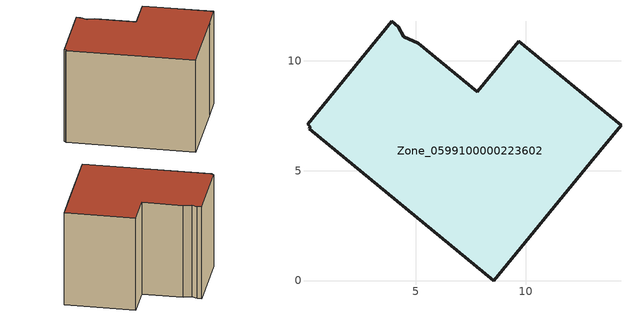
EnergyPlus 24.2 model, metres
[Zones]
Zone_0599100000223602
 floor ground (C_G): 8.56,0 0.14,6.92 0.2,7 0.07,7.12 3.91,11.8 4.21,11.55 4.46,11.1 5.1,10.82 7.81,8.6 9.7,10.9 14.35,7.07 12.95,5.36 z0
 wall outside (C_F): 14.35,7.07 9.7,10.9 7.81,8.6 5.1,10.82 4.46,11.1 4.21,11.55 3.91,11.8 0.07,7.12 0.2,7 0.14,6.92 8.56,0 12.95,5.36 14.35,7.07 z0:8.48
 roof outside (C_R): 3.91,11.8 0.07,7.12 0.2,7 0.14,6.92 8.56,0 12.95,5.36 14.35,7.07 9.7,10.9 7.81,8.6 5.1,10.82 4.46,11.1 4.21,11.55 z8.48
[BUILDING]
Pand.0599100000223602: North Axis=0; Terrain=City; Loads Convergence Tolerance Value=0.04; Temperature Convergence Tolerance Value=0.4; Solar Distribution=FullExterior; Maximum Number of Warmup Days=25; Minimum Number of Warmup Days=1
[Site:Location]
Rotterdam.The.Hague.AP_ZH_NLD Design_Conditions: Latitude=51.96; Longitude=4.45; Time Zone=1; Elevation=-4.5
[SITE:GROUNDTEMPERATURE:BUILDINGSURFACE]
18, 18, 18, 18, 18, 18, 18, 18, 18, 18, 18, 18
[MATERIAL] Thermal Absorptance=0.9; Solar Absorptance=0.7; Visible Absorptance=0.7
Name | Roughness | Thickness | Conductivity | Density | Specific Heat
G.TC.1946-1964 | MediumSmooth | 0.15 | 1 | 540 | 1210
F.TC.1946-1964 | Rough | 0.3 | 0.857143 | 1920 | 840
R.TC.1946-1964 | MediumRough | 0.2 | 0.235294 | 1500 | 1000
[CONSTRUCTION]
C_G: G.TC.1946-1964
C_F: F.TC.1946-1964
C_R: R.TC.1946-1964
[ZONE]
Zone_0599100000223602: Type=1; Multiplier=1; Ceiling Height=Autocalculate; Volume=Autocalculate; Floor Area=autocalculate; Part of Total Floor Area=Yes
[ZONEINFILTRATION:DESIGNFLOWRATE]
Infil_Zone_0599100000223602: Zone or ZoneList or Space or SpaceList=Zone_0599100000223602; Schedule=AlwaysOn; Design Flow Rate Calculation Method=Flow/Area; Flow Rate per Floor Area=0.003; Constant Term Coefficient=1; Temperature Term Coefficient=0; Velocity Term Coefficient=0; Velocity Squared Term Coefficient=0
[HVACTEMPLATE:ZONE:IDEALLOADSAIRSYSTEM]
Zone_0599100000223602: Maximum Heating Supply Air Temperature=50; Minimum Cooling Supply Air Temperature=13; Maximum Heating Supply Air Humidity Ratio=0.0156; Minimum Cooling Supply Air Humidity Ratio=0.0077; Heating Limit=NoLimit; Cooling Limit=NoLimit; Dehumidification Control Type=ConstantSensibleHeatRatio; Cooling Sensible Heat Ratio=0.7; Dehumidification Setpoint=60; Humidification Control Type=None; Humidification Setpoint=30; Outdoor Air Method=None; Outdoor Air Flow Rate per Person=0.00944; Outdoor Air Flow Rate per Zone Floor Area=0; Outdoor Air Flow Rate per Zone=0; Demand Controlled Ventilation Type=None; Outdoor Air Economizer Type=NoEconomizer; Heat Recovery Type=None; Sensible Heat Recovery Effectiveness=0.7; Latent Heat Recovery Effectiveness=0.65
[ZONECONTROL:THERMOSTAT]
ThermostatControl_Zone_0599100000223602: Zone or ZoneList=Zone_0599100000223602; Control Type Schedule=DualSetpointControlType; Control 1=Thermostat_Zone_0599100000223602; Temperature Difference Between Cutout And Setpoint=0
[THERMOSTATSETPOINT:DUALSETPOINT]
Thermostat_Zone_0599100000223602: Heating Setpoint Temperature Schedule=HeatingSetpoint_Zone_0599100000223602; Cooling Setpoint Temperature Schedule=CoolingSetpoint_Zone_0599100000223602
[SCHEDULE:COMPACT]
HeatingSetpoint_Zone_0599100000223602: Through: 12/31, For: AllDays, Until: 24:00, 21
CoolingSetpoint_Zone_0599100000223602: Through: 12/31, For: AllDays, Until: 24:00, 24
DualSetpointControlType: Through: 12/31, For: AllDays, Until: 24:00, 4
AlwaysOn: Through: 12/31, For: AllDays, Until: 24:00, 1
